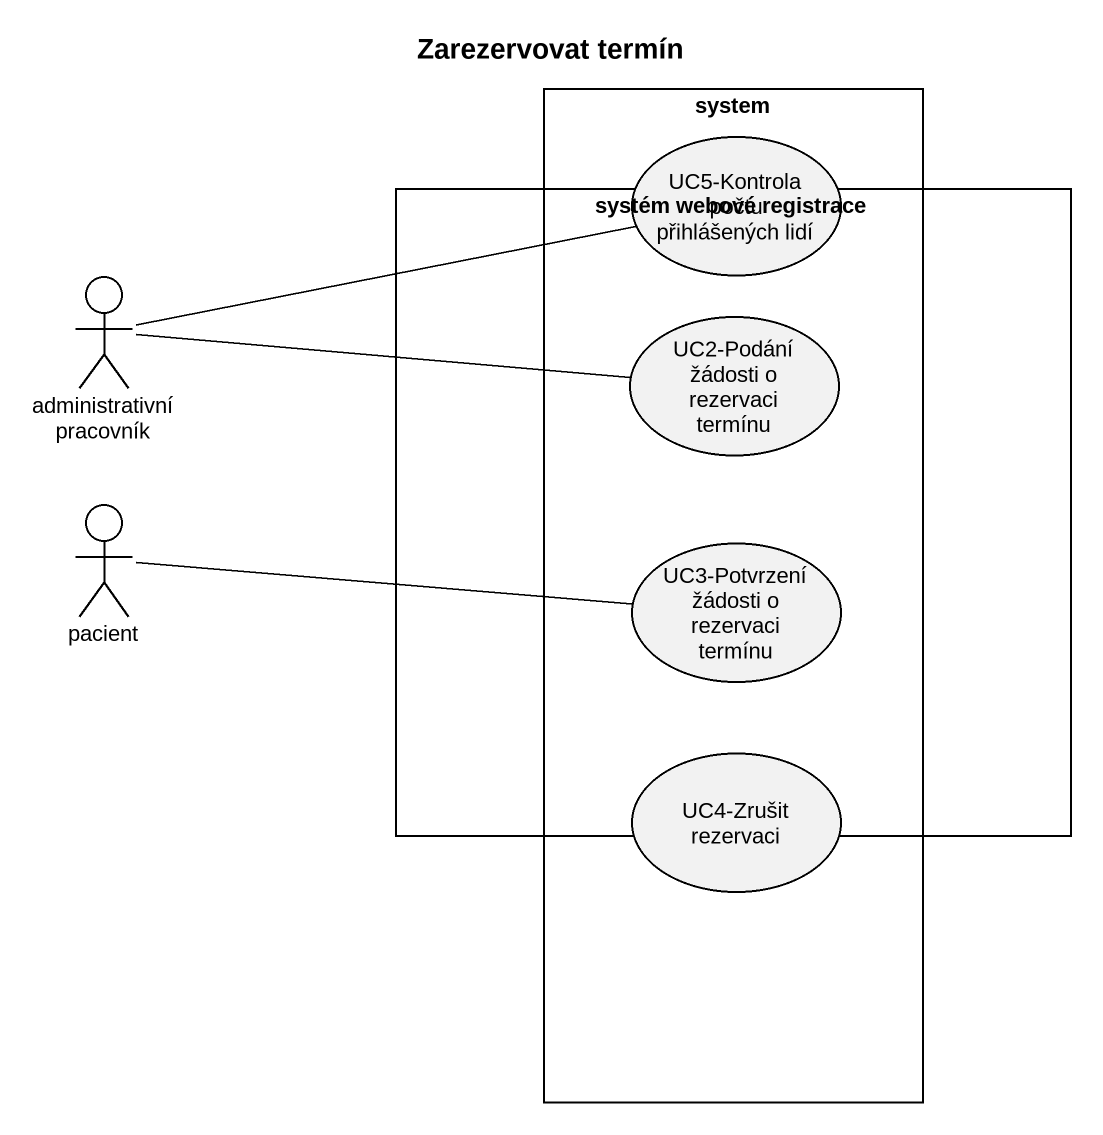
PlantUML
@startuml
title Zarezervovat termín
rectangle system {
  usecase "UC5-Kontrola počtu přihlášených lidí" as UC5_Kontrola_počtu
  usecase "UC2-Podání žádosti o rezervaci termínu" as UC2_Podání_žádosti_o
  usecase "UC3-Potvrzení žádosti o rezervaci termínu" as UC3_Potvrzení_žádosti_o
  usecase "UC4-Zrušit rezervaci" as UC4_Zrušit_rezervaci
}
rectangle "systém webové registrace" as systém_webové_registrace
actor "administrativní pracovník" as administrativní_pracovník
actor pacient
administrativní_pracovník -right- UC5_Kontrola_počtu
administrativní_pracovník -right- UC2_Podání_žádosti_o
pacient -right- UC3_Potvrzení_žádosti_o
@enduml
